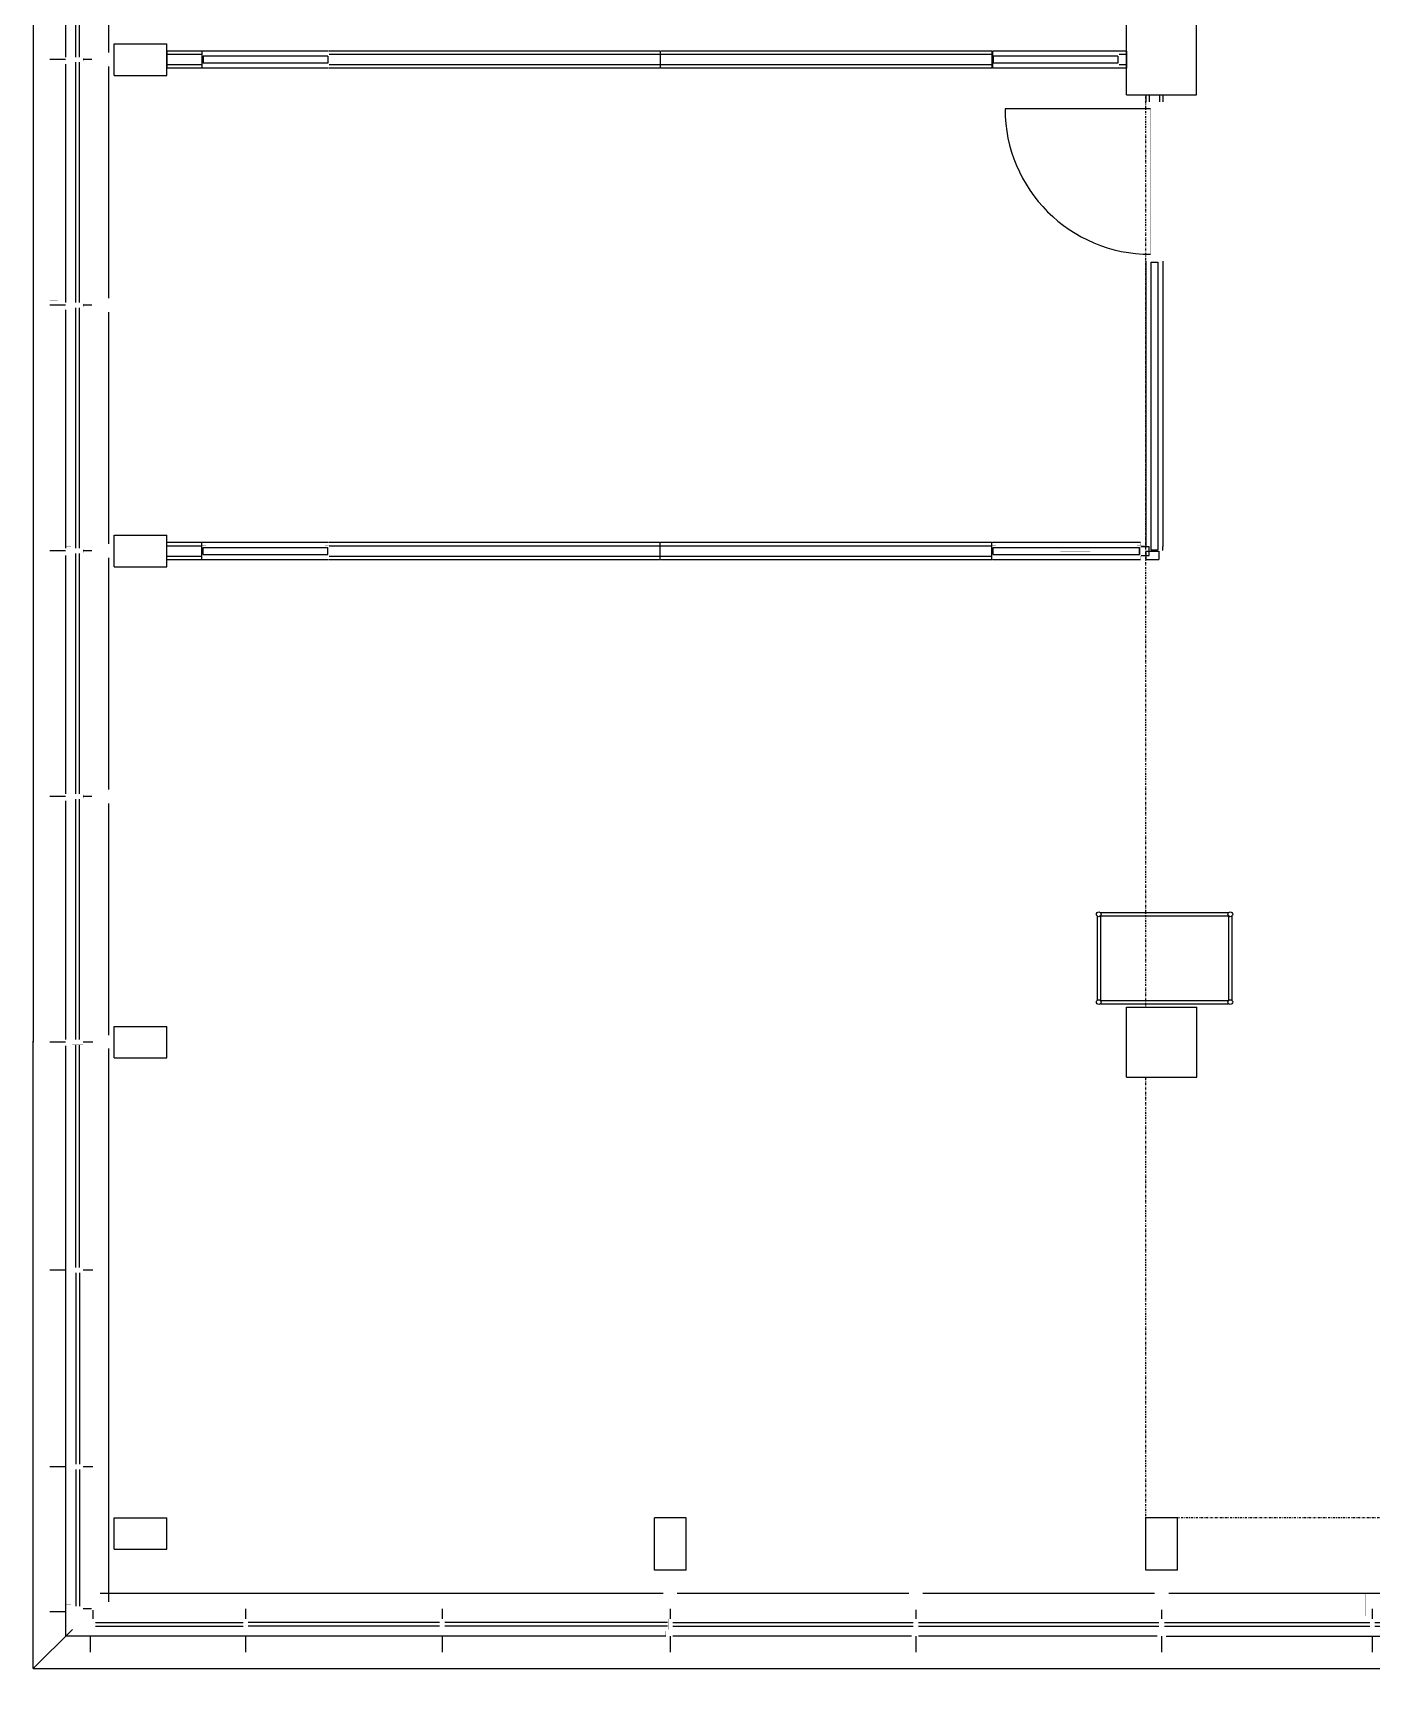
# Model space of a CAD drawing. Extents: x 7705 to 8778, y -6493 to -5330.
# Drawn here: x 7831 to 8131.3, y -6169.5 to -5795.6 of the extents above; entities that cross this region are included whole.
import ezdxf

# ---------------------------------------------------------------- set-up
doc = ezdxf.new("R2010")
doc.units = 0
doc.linetypes.add('DOT_DASH', pattern=[1, 0, -0.25, 0.5, -0.25])
doc.linetypes.add('LONG_DASHES', pattern=[1.5, 1, -0.5])
doc.layers.get('0').update_dxf_attribs({"linetype": 'CONTINUOUS'})
for name, color, linetype in [('72USSH2D01_LINIEN-MITTEL', 7, 'CONTINUOUS'), ('A-NEU-BüROTRENNWAND-DAEMMUNG', 7, 'CONTINUOUS'), ('A-NEU-BüROTRENNWAND-FEIN', 7, 'CONTINUOUS'), ('A-NEU-BüROTRENNWAND-GROB', 7, 'CONTINUOUS'), ('A-NEU-GRUNDRISS', 7, 'CONTINUOUS'), ('A-NEU-WAND-BETON', 7, 'CONTINUOUS'), ('A-NEU-WAND-DAEMMUNG', 7, 'CONTINUOUS'), ('FM_OBJEKT_RAUM', 7, 'CONTINUOUS')]:
    doc.layers.add(name, color=color, linetype=linetype)

# ---------------------------------------------------------------- blocks, each defined once
blk = doc.blocks.new('*D000002')
at = {"layer": 'FM_OBJEKT_RAUM', "color": 250, "linetype": 'CONTINUOUS', "const_width": 0.00174}
blk.add_lwpolyline([(7847.8979, -5581.0581), (7849.0806, -5581.0581), (7849.0806, -5584.6016), (7860.8916, -5584.6016), (7860.8916, -5581.0581), (8076.2456, -5581.0581), (8076.2456, -5588.9321), (8082.5054, -5588.9321), (8082.5054, -5793.6563), (8076.2456, -5793.6563), (8076.2456, -5801.5303), (7860.8916, -5801.5303), (7860.8916, -5797.9868), (7849.0806, -5797.9868), (7849.0806, -5801.5303), (7847.8979, -5801.5303), (7847.8979, -5694.8374), (7849.0806, -5694.8374), (7849.0806, -5687.751), (7860.8916, -5687.751), (7860.8916, -5694.8374), (7849.0806, -5694.8374), (7847.8979, -5694.8374)], close=True, dxfattribs=at)
blk = doc.blocks.new('*D000003')
at = {"layer": 'FM_OBJEKT_RAUM', "color": 250, "linetype": 'CONTINUOUS', "const_width": 0.00174}
blk.add_lwpolyline([(8076.2456, -5801.5303), (8076.2456, -5809.4043), (8082.5054, -5809.4043), (8082.5054, -5911.8252), (7860.8916, -5911.7661), (7860.8916, -5908.2231), (7849.0806, -5908.2231), (7849.0806, -5911.7661), (7847.8979, -5911.7661), (7847.8979, -5801.5303), (7849.0806, -5801.5303), (7849.0806, -5805.0737), (7860.8916, -5805.0737), (7860.8916, -5801.5303), (8076.2456, -5801.5303)], close=True, dxfattribs=at)
blk = doc.blocks.new('*D000004')
at = {"layer": 'FM_OBJEKT_RAUM', "color": 250, "linetype": 'CONTINUOUS', "const_width": 0.00174}
blk.add_lwpolyline([(7847.8979, -5911.7661), (7849.0806, -5911.7666), (7849.0806, -5915.3096), (7860.8916, -5915.3096), (7860.8916, -5911.7666), (8080.5767, -5911.8247), (8080.5767, -6014.126), (8076.2563, -6014.126), (8076.2563, -6029.874), (8080.5767, -6029.874), (8080.5767, -6128.6948), (8080.5767, -6140.5059), (8080.5767, -6145.624), (7977.4272, -6145.624), (7977.4272, -6140.5059), (7977.4272, -6128.6948), (7970.3403, -6128.6948), (7970.3403, -6140.5059), (7977.4272, -6140.5059), (7977.4272, -6145.624), (7847.8999, -6145.625), (7847.8999, -6135.7817), (7849.0806, -6135.7817), (7860.8916, -6135.7817), (7860.8916, -6128.6948), (7849.0806, -6128.6948), (7849.0806, -6135.7817), (7847.8999, -6135.7817), (7847.8999, -6025.5454), (7849.0806, -6025.5454), (7849.0806, -6018.459), (7860.8916, -6018.459), (7860.8916, -6025.5454), (7849.0806, -6025.5454), (7847.8999, -6025.5454)], close=True, dxfattribs=at)
blk = doc.blocks.new('*D000022')
at = {"layer": 'FM_OBJEKT_RAUM', "color": 250, "linetype": 'CONTINUOUS', "const_width": 0.00174}
blk.add_lwpolyline([(8091.9937, -5793.6563), (8091.9937, -5809.4043), (8082.5054, -5809.4043), (8082.5054, -5911.8252), (8080.5767, -5911.8252), (8080.5767, -6014.126), (8092.0044, -6014.126), (8092.0044, -6029.874), (8080.5767, -6029.874), (8080.5767, -6128.6948), (8087.6626, -6128.6948), (8087.6626, -6140.5059), (8080.5767, -6140.5059), (8080.5767, -6145.624), (8174.2769, -6145.6226)], dxfattribs=at)
blk = doc.blocks.new('*D000026')
at = {"layer": 'A-NEU-BüROTRENNWAND-FEIN', "color": 250, "linetype": 'CONTINUOUS'}
blk.add_line((8081.6392, -5812.5732), (8049.0015, -5812.5732), dxfattribs=at)
at = {"layer": 'A-NEU-BüROTRENNWAND-FEIN', "color": 250, "linetype": 'CONTINUOUS', "const_width": 0.00174}
for points in [[(8081.6392, -5812.5732), (8081.8755, -5812.5732), (8081.8755, -5845.2119), (8081.6392, -5845.2119)], [(8081.8755, -5812.5732), (8082.1118, -5812.5732), (8082.1118, -5845.2119), (8081.8755, -5845.2119)]]:
    blk.add_lwpolyline(points, close=True, dxfattribs=at)
at = {"layer": 'A-NEU-BüROTRENNWAND-FEIN', "color": 250, "linetype": 'CONTINUOUS'}
blk.add_arc((8081.6392, -5812.5732), 32.6377, 180, 270, dxfattribs=at)
blk = doc.blocks.new('*D000037')
at = {"layer": 'A-NEU-GRUNDRISS', "color": 250, "linetype": 'CONTINUOUS'}
for p, q in [((7830.9697, -6161.3721), (7830.9697, -6021.8057)), ((7830.9697, -6162.5532), (7830.9697, -6021.8057)), ((7838.2139, -6022.0024), (7834.6597, -6022.0029)), ((7838.2139, -6022.7988), (7838.2139, -6155.3101)), ((7840.5181, -6072.5928), (7840.5181, -6022.5933)), ((7841.3447, -6072.5928), (7841.3447, -6022.5933)), ((7844.3569, -6022.0024), (7842.1509, -6022.0024)), ((7847.8999, -6147.5928), (7847.8999, -6023.3804)), ((7838.2139, -6073.1841), (7834.6597, -6073.1841)), ((7840.5181, -6073.7734), (7840.5181, -6116.6875)), ((7841.3447, -6073.7734), (7841.3447, -6116.6875)), ((7844.3574, -6073.1836), (7842.1514, -6073.1836)), ((7838.2119, -6117.2783), (7834.6577, -6117.2783)), ((7840.5181, -6117.8687), (7840.5181, -6148.5771)), ((7841.3447, -6117.8687), (7841.3447, -6148.5771)), ((7844.355, -6117.2778), (7842.1489, -6117.2783)), ((7845.9312, -6145.625), (7972.3076, -6145.625)), ((7838.2134, -6149.7891), (7834.6592, -6149.7891)), ((7844.0205, -6149.168), (7842.1489, -6149.168)), ((7844.3564, -6149.4629), (7844.3564, -6151.373)), ((7878.6074, -6149.1685), (7878.6074, -6151.373)), ((7922.7012, -6149.1685), (7922.7012, -6151.373)), ((7973.8828, -6149.1685), (7973.8828, -6151.373)), ((7839.75, -6153.7739), (7830.9697, -6162.5532)), ((7844.9448, -6152.1997), (7878.0166, -6152.1997)), ((7844.9448, -6153.0264), (7878.0166, -6153.0264)), ((7922.1108, -6152.1958), (7879.1904, -6152.1997)), ((7922.1108, -6153.0225), (7879.1909, -6153.0264)), ((7973.292, -6152.1938), (7923.2925, -6152.1938)), ((7973.292, -6153.0205), (7923.2925, -6153.0205)), ((7972.8901, -6155.3101), (7838.2139, -6155.3101)), ((7844.3564, -6155.311), (7843.7349, -6155.311)), ((7843.7349, -6155.311), (7843.7349, -6158.8652)), ((7878.6074, -6155.3105), (7878.6074, -6158.8657)), ((7922.7012, -6155.3105), (7922.7017, -6158.8657)), ((7973.8828, -6155.3105), (7973.8828, -6158.8657)), ((7830.9697, -6162.5532), (7973.916, -6162.5532))]:
    blk.add_line(p, q, dxfattribs=at)
at = {"layer": 'A-NEU-GRUNDRISS', "color": 250, "linetype": 'CONTINUOUS', "const_width": 0.00174}
for points in [[(7834.6597, -6020.9624), (7836.4116, -6020.9624), (7836.4116, -6023.1084), (7834.6597, -6023.1084)], [(7838.2139, -6021.0093), (7839.395, -6021.0093), (7839.395, -6022.9961), (7838.2139, -6022.9961)], [(7839.687, -6022.5933), (7842.1489, -6022.5933), (7842.1489, -6072.5928), (7839.687, -6072.5928)], [(7839.6929, -6021.6084), (7842.1509, -6021.6084), (7842.1509, -6022.3955), (7839.6929, -6022.3955)], [(7842.7822, -6020.4277), (7847.8999, -6020.4277), (7847.8999, -6023.5771), (7842.7822, -6023.5771)], [(7834.6597, -6072.144), (7836.4116, -6072.144), (7836.4116, -6074.29), (7834.6597, -6074.29)], [(7838.2139, -6072.1904), (7839.395, -6072.1904), (7839.395, -6074.1772), (7838.2139, -6074.1772)], [(7842.7822, -6071.6089), (7847.8999, -6071.6089), (7847.8999, -6074.7583), (7842.7822, -6074.7583)], [(7839.687, -6073.7734), (7842.1489, -6073.7734), (7842.1489, -6116.6875), (7839.687, -6116.6875)], [(7839.6934, -6072.7896), (7842.1514, -6072.7896), (7842.1514, -6073.5771), (7839.6934, -6073.5771)], [(7834.6577, -6116.2383), (7836.4097, -6116.2383), (7836.4097, -6118.3843), (7834.6577, -6118.3843)], [(7838.2119, -6116.2852), (7839.3931, -6116.2852), (7839.3931, -6118.2715), (7838.2119, -6118.2715)], [(7839.6909, -6116.8843), (7842.1489, -6116.8843), (7842.1489, -6117.6714), (7839.6909, -6117.6714)], [(7842.7817, -6115.7031), (7847.8999, -6115.7031), (7847.8999, -6118.8525), (7842.7817, -6118.8525)], [(7839.6909, -6117.8687), (7842.1479, -6117.8687), (7842.1479, -6148.5771), (7839.6909, -6148.5771)], [(7842.7817, -6145.625), (7847.8999, -6145.625), (7847.8999, -6150.7427), (7842.7817, -6150.7427)], [(7877.0327, -6145.625), (7880.1821, -6145.625), (7880.1821, -6150.7432), (7877.0327, -6150.7432)], [(7921.1265, -6145.625), (7924.2759, -6145.625), (7924.2759, -6150.7432), (7921.1265, -6150.7432)], [(7972.3081, -6145.625), (7975.4575, -6145.625), (7975.4575, -6150.7432), (7972.3081, -6150.7432)], [(7834.6592, -6149.168), (7836.4111, -6149.168), (7836.4111, -6149.7891), (7834.6592, -6149.7891)], [(7838.2139, -6148.1748), (7839.395, -6148.1748), (7839.395, -6150.1616), (7838.2139, -6150.1616)], [(7839.6909, -6148.7739), (7842.1489, -6148.7739), (7842.1489, -6149.5615), (7839.6909, -6149.5615)], [(7839.75, -6149.7583), (7842.0728, -6149.7583), (7842.0728, -6151.4512), (7843.7676, -6151.4512), (7843.7676, -6153.7739), (7839.75, -6153.7739)], [(7843.3633, -6154.1289), (7845.3501, -6154.1289), (7845.3501, -6155.3101), (7843.3633, -6155.3101)], [(7843.9624, -6151.373), (7844.75, -6151.373), (7844.75, -6153.8311), (7843.9624, -6153.8311)], [(7844.9448, -6151.373), (7878.0166, -6151.373), (7878.0166, -6153.853), (7844.9448, -6153.853)], [(7877.6147, -6154.1289), (7879.6011, -6154.1289), (7879.6011, -6155.3101), (7877.6147, -6155.3101)], [(7878.2139, -6151.373), (7879.001, -6151.373), (7879.001, -6153.8311), (7878.2139, -6153.8311)], [(7922.1104, -6151.3691), (7879.1904, -6151.3726), (7879.1909, -6153.853), (7922.1108, -6153.8491)], [(7921.7085, -6154.1289), (7923.6953, -6154.1289), (7923.6953, -6155.3101), (7921.7085, -6155.3101)], [(7922.3076, -6151.373), (7923.0952, -6151.373), (7923.0952, -6153.8311), (7922.3076, -6153.8311)], [(7923.2925, -6151.3706), (7973.292, -6151.3706), (7973.292, -6153.8491), (7923.2925, -6153.8491)], [(7972.8901, -6154.1289), (7974.8765, -6154.1289), (7974.8765, -6155.3101), (7972.8901, -6155.3101)], [(7973.4888, -6151.373), (7974.2764, -6151.373), (7974.2764, -6153.8311), (7973.4888, -6153.8311)], [(7843.7349, -6157.1133), (7844.3564, -6157.1133), (7844.3564, -6158.8652), (7843.7349, -6158.8652)], [(7877.5679, -6157.1138), (7879.7134, -6157.1138), (7879.7134, -6158.8657), (7877.5679, -6158.8657)], [(7921.6616, -6157.1138), (7923.8076, -6157.1138), (7923.8076, -6158.8657), (7921.6616, -6158.8657)], [(7972.8096, -6157.1138), (7974.9556, -6157.1138), (7974.9556, -6158.8657), (7972.8096, -6158.8657)]]:
    blk.add_lwpolyline(points, close=True, dxfattribs=at)
blk = doc.blocks.new('*D000050')
at = {"layer": 'A-NEU-GRUNDRISS', "color": 250, "linetype": 'CONTINUOUS'}
for p, q in [((7975.4575, -6145.624), (8027.4263, -6145.624)), ((8029.0005, -6149.4033), (8029.0005, -6151.3701)), ((7974.4731, -6152.1953), (8028.4097, -6152.1953)), ((7974.4731, -6153.0225), (8028.4097, -6153.0225)), ((8028.0083, -6155.3076), (7974.4731, -6155.3076)), ((8029.0005, -6155.3081), (8029.0005, -6158.8633)), ((7973.8828, -6162.5508), (8029.0005, -6162.5508))]:
    blk.add_line(p, q, dxfattribs=at)
at = {"layer": 'A-NEU-GRUNDRISS', "color": 250, "linetype": 'CONTINUOUS', "const_width": 0.00174}
for points in [[(8027.4263, -6145.624), (8030.5757, -6145.624), (8030.5757, -6150.7422), (8027.4263, -6150.7422)], [(7974.4731, -6151.3726), (8028.4097, -6151.3726), (8028.4097, -6153.8506), (7974.4731, -6153.8506)], [(8028.0083, -6154.1265), (8029.9946, -6154.1265), (8029.9946, -6155.3076), (8028.0083, -6155.3076)], [(8028.6069, -6151.3701), (8029.394, -6151.3701), (8029.394, -6153.8286), (8028.6069, -6153.8286)], [(8027.9272, -6157.1113), (8030.0737, -6157.1113), (8030.0737, -6158.8633), (8027.9272, -6158.8633)]]:
    blk.add_lwpolyline(points, close=True, dxfattribs=at)
blk = doc.blocks.new('*D000051')
at = {"layer": 'A-NEU-GRUNDRISS', "color": 250, "linetype": 'CONTINUOUS'}
for p, q in [((8030.5757, -6145.624), (8082.5435, -6145.624)), ((8084.1187, -6149.4033), (8084.1187, -6151.3701)), ((8029.5913, -6152.1953), (8083.5278, -6152.1953)), ((8029.5913, -6153.0225), (8083.5278, -6153.0225)), ((8083.1255, -6155.3076), (8029.5913, -6155.3076)), ((8084.1187, -6155.3081), (8084.1187, -6158.8633)), ((8029.0005, -6162.5508), (8084.1187, -6162.5508))]:
    blk.add_line(p, q, dxfattribs=at)
at = {"layer": 'A-NEU-GRUNDRISS', "color": 250, "linetype": 'CONTINUOUS', "const_width": 0.00174}
for points in [[(8082.5435, -6145.624), (8085.6938, -6145.624), (8085.6938, -6150.7422), (8082.5435, -6150.7422)], [(8029.5913, -6151.3726), (8083.5278, -6151.3726), (8083.5278, -6153.8506), (8029.5913, -6153.8506)], [(8083.1255, -6154.1265), (8085.1128, -6154.1265), (8085.1128, -6155.3076), (8083.1255, -6155.3076)], [(8083.7251, -6151.3701), (8084.5122, -6151.3701), (8084.5122, -6153.8286), (8083.7251, -6153.8286)], [(8083.0454, -6157.1113), (8085.1919, -6157.1113), (8085.1919, -6158.8633), (8083.0454, -6158.8633)]]:
    blk.add_lwpolyline(points, close=True, dxfattribs=at)
blk = doc.blocks.new('*D000052')
at = {"layer": 'A-NEU-GRUNDRISS', "color": 250, "linetype": 'CONTINUOUS'}
for p, q in [((7830.9712, -6022.0024), (7830.9712, -5966.8843)), ((7838.2139, -5966.8843), (7834.6587, -5966.8843)), ((7840.4995, -6021.4116), (7840.4995, -5967.4746)), ((7841.3267, -6021.4116), (7841.3267, -5967.4746)), ((7844.1187, -5966.8843), (7842.1519, -5966.8843)), ((7838.2144, -5967.877), (7838.2144, -6021.4116)), ((7847.8979, -6020.4277), (7847.8979, -5968.459))]:
    blk.add_line(p, q, dxfattribs=at)
at = {"layer": 'A-NEU-GRUNDRISS', "color": 250, "linetype": 'CONTINUOUS', "const_width": 0.00174}
for points in [[(7836.4106, -5967.957), (7836.4106, -5965.8115), (7834.6587, -5965.8115), (7834.6587, -5967.957)], [(7839.3955, -5967.877), (7839.3955, -5965.8901), (7838.2144, -5965.8901), (7838.2144, -5967.877)], [(7842.1494, -6021.4116), (7842.1494, -5967.4746), (7839.6714, -5967.4746), (7839.6714, -6021.4116)], [(7842.1519, -5967.2778), (7842.1519, -5966.4902), (7839.6934, -5966.4902), (7839.6934, -5967.2778)], [(7847.8979, -5968.459), (7847.8979, -5965.3096), (7842.7798, -5965.3096), (7842.7798, -5968.459)]]:
    blk.add_lwpolyline(points, close=True, dxfattribs=at)
blk = doc.blocks.new('*D000053')
at = {"layer": 'A-NEU-GRUNDRISS', "color": 250, "linetype": 'CONTINUOUS'}
for p, q in [((7830.9712, -5966.8843), (7830.9712, -5911.7661)), ((7838.2139, -5911.7661), (7834.6587, -5911.7661)), ((7838.2144, -5912.7588), (7838.2144, -5966.2935)), ((7840.4995, -5966.2935), (7840.4995, -5912.3569)), ((7841.3267, -5966.2935), (7841.3267, -5912.3569)), ((7844.1187, -5911.7661), (7842.1519, -5911.7661)), ((7847.8979, -5965.3096), (7847.8979, -5913.3408))]:
    blk.add_line(p, q, dxfattribs=at)
at = {"layer": 'A-NEU-GRUNDRISS', "color": 250, "linetype": 'CONTINUOUS', "const_width": 0.00174}
for points in [[(7836.4106, -5912.8394), (7836.4106, -5910.6934), (7834.6587, -5910.6934), (7834.6587, -5912.8394)], [(7839.3955, -5912.7588), (7839.3955, -5910.7725), (7838.2144, -5910.7725), (7838.2144, -5912.7588)], [(7842.1519, -5912.1602), (7842.1519, -5911.3726), (7839.6934, -5911.3726), (7839.6934, -5912.1602)], [(7847.8979, -5913.3408), (7847.8979, -5910.1914), (7842.7798, -5910.1914), (7842.7798, -5913.3408)], [(7842.1494, -5966.2935), (7842.1494, -5912.3569), (7839.6714, -5912.3569), (7839.6714, -5966.2935)]]:
    blk.add_lwpolyline(points, close=True, dxfattribs=at)
blk = doc.blocks.new('*D000054')
at = {"layer": 'A-NEU-GRUNDRISS', "color": 250, "linetype": 'CONTINUOUS'}
for p, q in [((7830.9712, -5911.7661), (7830.9712, -5856.6484)), ((7838.2139, -5856.6484), (7834.6587, -5856.6484)), ((7838.2144, -5857.6411), (7838.2144, -5911.1758)), ((7840.4995, -5911.1758), (7840.4995, -5857.2388)), ((7841.3267, -5911.1758), (7841.3267, -5857.2388)), ((7844.1187, -5856.6484), (7842.1519, -5856.6484)), ((7847.8979, -5910.1914), (7847.8979, -5858.2231))]:
    blk.add_line(p, q, dxfattribs=at)
at = {"layer": 'A-NEU-GRUNDRISS', "color": 250, "linetype": 'CONTINUOUS', "const_width": 0.00174}
for points in [[(7847.8979, -5858.2231), (7847.8979, -5855.0732), (7842.7798, -5855.0732), (7842.7798, -5858.2231)], [(7836.4106, -5857.7212), (7836.4106, -5855.5752), (7834.6587, -5855.5752), (7834.6587, -5857.7212)], [(7839.395, -5857.6411), (7839.395, -5855.6543), (7838.2144, -5855.6543), (7838.2144, -5857.6411)], [(7842.1494, -5911.1758), (7842.1494, -5857.2388), (7839.6714, -5857.2388), (7839.6714, -5911.1758)], [(7842.1519, -5857.042), (7842.1519, -5856.2544), (7839.6934, -5856.2544), (7839.6934, -5857.042)]]:
    blk.add_lwpolyline(points, close=True, dxfattribs=at)
blk = doc.blocks.new('*D000055')
at = {"layer": 'A-NEU-GRUNDRISS', "color": 250, "linetype": 'CONTINUOUS'}
for p, q in [((7830.9712, -5856.6484), (7830.9712, -5801.5303)), ((7838.2139, -5801.5303), (7834.6587, -5801.5303)), ((7838.2144, -5802.5229), (7838.2144, -5856.0576)), ((7840.4995, -5856.0576), (7840.4995, -5802.1211)), ((7841.3267, -5856.0576), (7841.3267, -5802.1211)), ((7844.1187, -5801.5303), (7842.1519, -5801.5303)), ((7847.8979, -5855.0737), (7847.8979, -5803.105))]:
    blk.add_line(p, q, dxfattribs=at)
at = {"layer": 'A-NEU-GRUNDRISS', "color": 250, "linetype": 'CONTINUOUS', "const_width": 0.00174}
for points in [[(7836.4106, -5802.6035), (7836.4106, -5800.4575), (7834.6587, -5800.4575), (7834.6587, -5802.6035)], [(7839.3955, -5802.5229), (7839.3955, -5800.5361), (7838.2144, -5800.5361), (7838.2144, -5802.5229)], [(7842.1494, -5856.0576), (7842.1494, -5802.1211), (7839.6714, -5802.1211), (7839.6714, -5856.0576)], [(7842.1519, -5801.9238), (7842.1519, -5801.1367), (7839.6934, -5801.1367), (7839.6934, -5801.9238)], [(7847.8979, -5803.105), (7847.8979, -5799.9556), (7842.7798, -5799.9556), (7842.7798, -5803.105)]]:
    blk.add_lwpolyline(points, close=True, dxfattribs=at)
blk = doc.blocks.new('*D000056')
at = {"layer": 'A-NEU-GRUNDRISS', "color": 250, "linetype": 'CONTINUOUS'}
for p, q in [((7830.9712, -5801.5303), (7830.9712, -5746.4121)), ((7838.2139, -5746.4121), (7834.6587, -5746.4121)), ((7844.1187, -5746.4121), (7842.1519, -5746.4121)), ((7838.2144, -5747.4053), (7838.2144, -5800.9395)), ((7840.4995, -5800.9395), (7840.4995, -5747.0029)), ((7841.3267, -5800.9395), (7841.3267, -5747.0029)), ((7847.8979, -5799.9556), (7847.8979, -5747.9868))]:
    blk.add_line(p, q, dxfattribs=at)
at = {"layer": 'A-NEU-GRUNDRISS', "color": 250, "linetype": 'CONTINUOUS', "const_width": 0.00174}
for points in [[(7836.4106, -5747.4854), (7836.4106, -5745.3394), (7834.6587, -5745.3394), (7834.6587, -5747.4854)], [(7839.3955, -5747.4053), (7839.3955, -5745.4185), (7838.2144, -5745.4185), (7838.2144, -5747.4053)], [(7842.1519, -5746.8057), (7842.1519, -5746.0186), (7839.6934, -5746.0186), (7839.6934, -5746.8057)], [(7847.8979, -5747.9868), (7847.8979, -5744.8374), (7842.7798, -5744.8374), (7842.7798, -5747.9868)], [(7842.1494, -5800.9395), (7842.1494, -5747.0029), (7839.6714, -5747.0029), (7839.6714, -5800.9395)]]:
    blk.add_lwpolyline(points, close=True, dxfattribs=at)
blk = doc.blocks.new('*D000070')
at = {"layer": 'A-NEU-GRUNDRISS', "color": 250, "linetype": 'CONTINUOUS'}
for p, q in [((8085.7524, -6145.6226), (8178.6089, -6145.6226)), ((8178.6089, -6476.333), (8178.6089, -6145.6226)), ((8131.3794, -6149.165), (8131.3794, -6151.3711)), ((8161.8892, -6149.1675), (8161.8892, -6151.3735)), ((8084.7651, -6152.1978), (8130.8286, -6152.1978)), ((8084.7651, -6153.0244), (8130.8286, -6153.0244)), ((8131.9673, -6152.1978), (8161.2983, -6152.1978)), ((8131.9673, -6153.0244), (8161.2983, -6153.0244)), ((8163.5522, -6154.1279), (8162.8823, -6154.1279)), ((8085.1714, -6155.3101), (8168.9224, -6155.3101)), ((8131.3804, -6155.3086), (8131.3804, -6158.8628)), ((8161.8892, -6155.3105), (8161.8892, -6158.8647)), ((8168.9224, -6155.3101), (8168.9224, -6486.0181)), ((8170.104, -6160.7671), (8170.104, -6161.3491)), ((8081.521, -6162.5532), (8161.6782, -6162.5532)), ((8161.6782, -6493.2612), (8161.6782, -6162.5532)), ((8168.9224, -6162.3423), (8165.3687, -6162.3423)), ((8171.2271, -6162.9468), (8171.2271, -6194.6396)), ((8172.0532, -6162.9468), (8172.0532, -6194.6396)), ((8175.0659, -6162.3418), (8172.8599, -6162.3423)), ((8168.9204, -6195.2305), (8165.3667, -6195.231)), ((8175.064, -6195.2305), (8172.8579, -6195.2305)), ((8171.2271, -6241.8838), (8171.2271, -6195.8213)), ((8172.0532, -6241.8838), (8172.0532, -6195.8213)), ((8168.9233, -6242.4741), (8165.3677, -6242.4741)), ((8168.9233, -6243.4668), (8168.9233, -6297.0015)), ((8171.2085, -6297.0015), (8171.2085, -6243.0645)), ((8171.2085, -6297.0015), (8171.2085, -6243.0645)), ((8172.0356, -6297.0015), (8172.0356, -6243.0645)), ((8172.0356, -6297.0015), (8172.0356, -6243.0645)), ((8175.0649, -6242.4741), (8172.8608, -6242.4741)), ((8168.9233, -6297.5923), (8165.3677, -6297.5923)), ((8168.9233, -6298.585), (8168.9233, -6352.1196)), ((8171.2085, -6352.1196), (8171.2085, -6298.1826)), ((8171.2085, -6352.1196), (8171.2085, -6298.1826)), ((8172.0356, -6352.1196), (8172.0356, -6298.1826)), ((8172.0356, -6352.1196), (8172.0356, -6298.1826)), ((8175.0649, -6297.5923), (8172.8608, -6297.5923)), ((8168.9233, -6352.7104), (8165.3677, -6352.7104)), ((8168.9233, -6353.7031), (8168.9233, -6407.2373)), ((8171.2085, -6403.3008), (8171.2085, -6353.3008)), ((8172.0356, -6403.3008), (8172.0356, -6353.3008)), ((8175.0649, -6352.7104), (8172.8608, -6352.71)), ((8168.9233, -6403.8911), (8165.3677, -6403.8911)), ((8171.2085, -6447.3955), (8171.2085, -6404.4814)), ((8172.0356, -6447.3955), (8172.0356, -6404.4814)), ((8175.0649, -6403.8911), (8172.8589, -6403.8911)), ((8168.9233, -6408.8208), (8168.9233, -6462.3555)), ((8178.6089, -6461.3716), (8178.6089, -6409.4028)), ((8168.9204, -6447.9863), (8165.3667, -6447.9863)), ((8171.2271, -6448.5762), (8171.2271, -6479.2852)), ((8172.0532, -6448.5762), (8172.0532, -6479.2852)), ((8175.064, -6447.9858), (8172.8579, -6447.9863)), ((8178.6089, -6476.333), (8303.0176, -6476.333)), ((8168.9224, -6480.4971), (8165.3677, -6480.4971)), ((8174.7573, -6479.876), (8172.8579, -6479.876)), ((8175.0649, -6480.3076), (8175.0649, -6482.0811)), ((8175.6538, -6482.9077), (8208.7266, -6482.9077)), ((8209.3164, -6479.8765), (8209.3164, -6482.0811)), ((8252.8203, -6482.9038), (8209.9004, -6482.9077)), ((8253.4102, -6479.8765), (8253.4102, -6482.0811)), ((8304, -6482.9019), (8254.002, -6482.9019)), ((8304.5918, -6479.8765), (8304.5918, -6482.0811)), ((8170.4595, -6484.4819), (8161.6782, -6493.2612)), ((8303.5996, -6486.0181), (8168.9224, -6486.0181)), ((8175.0649, -6486.019), (8174.4438, -6486.019)), ((8174.4438, -6486.019), (8174.4438, -6489.5728)), ((8175.6538, -6483.7344), (8208.7266, -6483.7344)), ((8209.3164, -6486.0186), (8209.3164, -6489.5737)), ((8252.8203, -6483.7305), (8209.9004, -6483.7344)), ((8253.4102, -6486.0186), (8253.4102, -6489.5737)), ((8304, -6483.7285), (8254.002, -6483.7285)), ((8304.5918, -6486.0186), (8304.5918, -6489.5737)), ((8161.6782, -6493.2612), (8304.5918, -6493.2612))]:
    blk.add_line(p, q, dxfattribs=at)
at = {"layer": 'A-NEU-GRUNDRISS', "color": 250, "linetype": 'CONTINUOUS', "const_width": 0.00174}
for points in [[(8129.8052, -6145.6226), (8132.9546, -6145.6226), (8132.9546, -6150.7407), (8129.8052, -6150.7407)], [(8160.314, -6145.6206), (8163.4634, -6145.6206), (8163.4634, -6150.7407), (8160.314, -6150.7407)], [(8084.7651, -6151.3735), (8130.7886, -6151.3735), (8130.7886, -6153.8354), (8084.7651, -6153.8354)], [(8130.3862, -6154.1274), (8132.3735, -6154.1274), (8132.3735, -6155.3086), (8130.3862, -6155.3086)], [(8130.9858, -6151.3711), (8131.7729, -6151.3711), (8131.7729, -6153.8291), (8130.9858, -6153.8291)], [(8131.9673, -6151.3735), (8161.2983, -6151.3735), (8161.2983, -6153.8354), (8131.9673, -6153.8354)], [(8160.896, -6154.1289), (8162.8823, -6154.1289), (8162.8823, -6155.3101), (8160.896, -6155.3101)], [(8161.4946, -6151.3735), (8162.2827, -6151.3735), (8162.2827, -6153.8315), (8161.4946, -6153.8315)], [(8130.3071, -6157.1108), (8132.4536, -6157.1108), (8132.4536, -6158.8628), (8130.3071, -6158.8628)], [(8160.8159, -6157.1128), (8162.9624, -6157.1128), (8162.9624, -6158.8647), (8160.8159, -6158.8647)], [(8165.3687, -6161.3022), (8167.1206, -6161.3022), (8167.1206, -6163.4482), (8165.3687, -6163.4482)], [(8168.9224, -6161.3491), (8170.104, -6161.3491), (8170.104, -6163.3354), (8168.9224, -6163.3354)], [(8170.4019, -6161.9482), (8172.8599, -6161.9482), (8172.8599, -6162.7354), (8170.4019, -6162.7354)], [(8173.4907, -6160.7671), (8178.6089, -6160.7671), (8178.6089, -6163.917), (8173.4907, -6163.917)], [(8170.396, -6162.9468), (8172.8579, -6162.9468), (8172.8579, -6194.6396), (8170.396, -6194.6396)], [(8165.3667, -6194.1904), (8167.1187, -6194.1904), (8167.1187, -6196.3364), (8165.3667, -6196.3364)], [(8168.9204, -6194.2373), (8170.1021, -6194.2373), (8170.1021, -6196.2241), (8168.9204, -6196.2241)], [(8170.3999, -6194.8364), (8172.8579, -6194.8364), (8172.8579, -6195.624), (8170.3999, -6195.624)], [(8173.4907, -6193.6558), (8178.6089, -6193.6558), (8178.6089, -6196.8052), (8173.4907, -6196.8052)], [(8170.396, -6195.8213), (8172.8579, -6195.8213), (8172.8579, -6241.8838), (8170.396, -6241.8838)], [(8165.3677, -6241.3677), (8167.1196, -6241.3677), (8167.1196, -6243.5137), (8165.3677, -6243.5137)], [(8168.9233, -6241.48), (8170.104, -6241.48), (8170.104, -6243.4668), (8168.9233, -6243.4668)], [(8170.3804, -6243.0645), (8172.8589, -6243.0645), (8172.8589, -6297.0015), (8170.3804, -6297.0015)], [(8170.3804, -6243.0645), (8172.8589, -6243.0645), (8172.8589, -6297.0015), (8170.3804, -6297.0015)], [(8170.4028, -6242.0801), (8172.8608, -6242.0801), (8172.8608, -6242.8677), (8170.4028, -6242.8677)], [(8173.4897, -6240.8994), (8178.6089, -6240.8994), (8178.6089, -6244.0488), (8173.4897, -6244.0488)], [(8173.4897, -6240.8994), (8178.6089, -6240.8994), (8178.6089, -6244.0488), (8173.4897, -6244.0488)], [(8165.3677, -6296.4858), (8167.1196, -6296.4858), (8167.1196, -6298.6318), (8165.3677, -6298.6318)], [(8173.4897, -6296.0176), (8178.6089, -6296.0176), (8178.6089, -6299.167), (8173.4897, -6299.167)], [(8173.4897, -6296.0176), (8178.6089, -6296.0176), (8178.6089, -6299.167), (8173.4897, -6299.167)], [(8168.9233, -6296.5981), (8170.104, -6296.5981), (8170.104, -6298.585), (8168.9233, -6298.585)], [(8170.3804, -6298.1826), (8172.8589, -6298.1826), (8172.8589, -6352.1196), (8170.3804, -6352.1196)], [(8170.3804, -6298.1826), (8172.8589, -6298.1826), (8172.8589, -6352.1196), (8170.3804, -6352.1196)], [(8170.4028, -6297.1982), (8172.8608, -6297.1982), (8172.8608, -6297.9858), (8170.4028, -6297.9858)], [(8165.3677, -6351.604), (8167.1196, -6351.604), (8167.1196, -6353.75), (8165.3677, -6353.75)], [(8168.9233, -6351.7163), (8170.104, -6351.7163), (8170.104, -6353.7031), (8168.9233, -6353.7031)], [(8170.4028, -6352.3164), (8172.8608, -6352.3164), (8172.8608, -6353.104), (8170.4028, -6353.104)], [(8173.4897, -6351.1353), (8178.6089, -6351.1353), (8178.6089, -6354.2852), (8173.4897, -6354.2852)], [(8173.4897, -6351.1353), (8178.6089, -6351.1353), (8178.6089, -6354.2852), (8173.4897, -6354.2852)], [(8170.3804, -6353.3008), (8172.8589, -6353.3008), (8172.8589, -6403.3008), (8170.3804, -6403.3008)], [(8165.3677, -6402.7852), (8167.1196, -6402.7852), (8167.1196, -6404.9312), (8165.3677, -6404.9312)], [(8168.9233, -6402.8975), (8170.104, -6402.8975), (8170.104, -6404.8838), (8168.9233, -6404.8838)], [(8170.3804, -6404.4814), (8172.8589, -6404.4814), (8172.8589, -6447.3955), (8170.3804, -6447.3955)], [(8170.3999, -6403.4976), (8172.8589, -6403.4976), (8172.8589, -6404.2847), (8170.3999, -6404.2847)], [(8170.4028, -6404.2847), (8172.8589, -6404.2847), (8172.8589, -6404.4814), (8170.4028, -6404.4814)], [(8173.4897, -6402.3164), (8178.6089, -6402.3164), (8178.6089, -6405.4658), (8173.4897, -6405.4658)], [(8173.4897, -6402.3164), (8178.6089, -6402.3164), (8178.6089, -6405.4658), (8173.4897, -6405.4658)], [(8165.3667, -6446.9463), (8167.1187, -6446.9463), (8167.1187, -6449.0923), (8165.3667, -6449.0923)], [(8168.9224, -6446.9932), (8170.104, -6446.9932), (8170.104, -6448.9795), (8168.9224, -6448.9795)], [(8170.3999, -6447.5923), (8172.8579, -6447.5923), (8172.8579, -6448.3794), (8170.3999, -6448.3794)], [(8170.3999, -6448.5762), (8172.8569, -6448.5762), (8172.8569, -6479.2852), (8170.3999, -6479.2852)], [(8173.4907, -6446.4111), (8178.6089, -6446.4111), (8178.6089, -6449.5605), (8173.4907, -6449.5605)], [(8168.9224, -6478.8828), (8170.104, -6478.8828), (8170.104, -6480.8696), (8168.9224, -6480.8696)], [(8170.3999, -6479.4819), (8172.8579, -6479.4819), (8172.8579, -6480.2695), (8170.3999, -6480.2695)], [(8173.4907, -6476.333), (8178.6089, -6476.333), (8178.6089, -6481.4507), (8173.4907, -6481.4507)], [(8207.7422, -6476.333), (8210.8906, -6476.333), (8210.8906, -6481.4512), (8207.7422, -6481.4512)], [(8251.8359, -6476.333), (8254.9844, -6476.333), (8254.9844, -6481.4512), (8251.8359, -6481.4512)], [(8303.0176, -6476.333), (8306.166, -6476.333), (8306.166, -6481.4512), (8303.0176, -6481.4512)], [(8165.3677, -6479.876), (8167.1196, -6479.876), (8167.1196, -6480.4971), (8165.3677, -6480.4971)], [(8170.4595, -6480.4663), (8172.7817, -6480.4663), (8172.7817, -6482.1592), (8174.4761, -6482.1592), (8174.4761, -6484.4819), (8170.4595, -6484.4819)], [(8174.6714, -6482.0811), (8175.4585, -6482.0811), (8175.4585, -6484.5391), (8174.6714, -6484.5391)], [(8175.6538, -6482.0811), (8208.7266, -6482.0811), (8208.7266, -6484.561), (8175.6538, -6484.561)], [(8208.9219, -6482.0811), (8209.7109, -6482.0811), (8209.7109, -6484.5391), (8208.9219, -6484.5391)], [(8252.8203, -6482.0771), (8209.9004, -6482.0806), (8209.9004, -6484.561), (8252.8203, -6484.5571)], [(8253.0156, -6482.0811), (8253.8047, -6482.0811), (8253.8047, -6484.5391), (8253.0156, -6484.5391)], [(8254.002, -6482.0786), (8304, -6482.0786), (8304, -6484.5571), (8254.002, -6484.5571)], [(8304.1973, -6482.0811), (8304.9863, -6482.0811), (8304.9863, -6484.5391), (8304.1973, -6484.5391)], [(8174.0728, -6484.8369), (8176.0591, -6484.8369), (8176.0591, -6486.0181), (8174.0728, -6486.0181)], [(8208.3242, -6484.8369), (8210.3105, -6484.8369), (8210.3105, -6486.0181), (8208.3242, -6486.0181)], [(8252.418, -6484.8369), (8254.4043, -6484.8369), (8254.4043, -6486.0181), (8252.418, -6486.0181)], [(8303.5996, -6484.8369), (8305.5859, -6484.8369), (8305.5859, -6486.0181), (8303.5996, -6486.0181)], [(8174.4438, -6487.8208), (8175.0649, -6487.8208), (8175.0649, -6489.5728), (8174.4438, -6489.5728)], [(8208.2773, -6487.8218), (8210.4219, -6487.8218), (8210.4219, -6489.5737), (8208.2773, -6489.5737)], [(8252.3711, -6487.8218), (8254.5156, -6487.8218), (8254.5156, -6489.5737), (8252.3711, -6489.5737)], [(8303.5527, -6487.8218), (8305.6973, -6487.8218), (8305.6973, -6489.5737), (8303.5527, -6489.5737)]]:
    blk.add_lwpolyline(points, close=True, dxfattribs=at)
at = {"layer": 'A-NEU-WAND-DAEMMUNG', "color": 250, "linetype": 'CONTINUOUS'}
for p, q in [((8163.4634, -6145.8604), (8178.3716, -6145.8604)), ((8178.3716, -6160.7671), (8178.3716, -6145.8604)), ((8163.4634, -6154.1279), (8170.104, -6154.1279)), ((8170.104, -6160.7671), (8170.104, -6154.1279))]:
    blk.add_line(p, q, dxfattribs=at)
blk = doc.blocks.new('*D000281')
at = {"layer": '72USSH2D01_LINIEN-MITTEL', "color": 250, "linetype": 'CONTINUOUS'}
for p, q in [((8069.6489, -5993.6836), (8069.6489, -6012.6201)), ((8070.397, -5992.9355), (8099.1763, -5992.9355)), ((8070.397, -5993.6836), (8099.1763, -5993.6836)), ((8070.397, -5993.6836), (8070.397, -6012.6201)), ((8099.1763, -5993.6836), (8099.1763, -6012.6201)), ((8099.9243, -5993.6836), (8099.9243, -6012.6201)), ((8070.397, -6012.6201), (8099.1763, -6012.6201)), ((8070.397, -6013.3682), (8099.1763, -6013.3682))]:
    blk.add_line(p, q, dxfattribs=at)
for centre in [(8070.0229, -5993.3096), (8099.5503, -5993.3096), (8070.0229, -6012.9941), (8099.5503, -6012.9941)]:
    blk.add_circle(centre, 0.5289, dxfattribs=at)

msp = doc.modelspace()

# ---------------------------------------------------------------- linework, layer by layer
at = {"layer": 'A-NEU-BüROTRENNWAND-DAEMMUNG', "color": 250, "linetype": 'CONTINUOUS'}
for p, q in [((7860.8916, -5800.3887), (7860.8916, -5802.6719)), ((7868.7656, -5800.3887), (7860.8916, -5800.3887)), ((7868.7656, -5802.6719), (7860.8916, -5802.6719)), ((7868.7656, -5800.3887), (7868.7656, -5802.6719)), ((7971.6396, -5800.3887), (7897.3481, -5800.3887)), ((7971.6396, -5802.6719), (7897.3481, -5802.6719)), ((7971.6396, -5800.3887), (7971.6396, -5802.6719)), ((8046.0493, -5800.3887), (7971.7578, -5800.3887)), ((8046.0493, -5802.6719), (7971.7578, -5802.6719)), ((8046.0493, -5800.3887), (8046.0493, -5802.6719)), ((8076.2456, -5800.3887), (8074.6313, -5800.3887)), ((8076.2456, -5802.6719), (8074.6313, -5802.6719)), ((8076.2456, -5800.3887), (8076.2456, -5802.6719)), ((7860.8916, -5910.6245), (7868.7656, -5910.6245)), ((7860.8916, -5912.9082), (7860.8916, -5910.6245)), ((7868.7656, -5912.9082), (7868.7656, -5910.6245)), ((7897.3481, -5910.6245), (7971.6396, -5910.6245)), ((7971.6396, -5912.9082), (7971.6396, -5910.6245)), ((7971.7578, -5910.6245), (8046.0493, -5910.6245)), ((8046.0493, -5912.9082), (8046.0493, -5910.6245)), ((7860.8916, -5912.9082), (7868.7656, -5912.9082)), ((7897.3481, -5912.9082), (7971.6396, -5912.9082)), ((7971.7578, -5912.9082), (8046.0493, -5912.9082))]:
    msp.add_line(p, q, dxfattribs=at)
at = {"layer": 'A-NEU-BüROTRENNWAND-FEIN', "color": 250, "linetype": 'CONTINUOUS'}
for p, q in [((7897.23, -5799.6011), (7868.8838, -5799.6011)), ((8046.1665, -5799.6011), (8046.1665, -5803.4595)), ((8074.5132, -5799.6011), (8046.1665, -5799.6011)), ((7897.23, -5803.4595), (7868.8838, -5803.4595)), ((8074.5132, -5803.4595), (8046.1665, -5803.4595)), ((8080.5767, -5809.4043), (8080.5767, -5811.0186)), ((8080.5767, -5809.4043), (8081.3638, -5809.4043)), ((8081.3638, -5809.4043), (8081.3638, -5811.0186)), ((8083.647, -5809.4043), (8083.647, -5811.0186)), ((8083.647, -5809.4043), (8084.4351, -5809.4043)), ((8084.4351, -5809.4043), (8084.4351, -5811.0186)), ((8080.5767, -5846.7666), (8080.5767, -5910.7427)), ((8084.4351, -5846.7666), (8084.4351, -5910.7427)), ((7868.8838, -5909.8369), (7897.23, -5909.8369)), ((8046.1665, -5909.8369), (8079.395, -5909.8369)), ((8081.3638, -5911.707), (8081.3638, -5910.7427)), ((8084.4351, -5911.707), (8084.4351, -5910.7427)), ((7868.8838, -5913.6953), (7897.23, -5913.6953)), ((8046.1665, -5913.6953), (8079.395, -5913.6953))]:
    msp.add_line(p, q, dxfattribs=at)
at = {"layer": 'A-NEU-BüROTRENNWAND-FEIN', "color": 250, "linetype": 'CONTINUOUS', "const_width": 0.00174}
for points in [[(8082.5444, -5811.8257), (8082.1509, -5811.8257), (8082.1509, -5812.3569), (8081.6001, -5812.3569), (8081.6001, -5811.1367), (8081.4819, -5811.1367), (8081.4819, -5812.4751), (8082.269, -5812.4751), (8082.269, -5811.9438), (8082.4263, -5811.9438), (8082.4263, -5813.105), (8083.5288, -5813.105), (8083.5288, -5811.1367), (8083.4106, -5811.1367), (8083.4106, -5812.9868), (8082.5444, -5812.9868)], [(8081.6001, -5811.1367), (8083.4106, -5811.1367), (8083.4106, -5811.7271), (8081.6001, -5811.7271)], [(8082.5444, -5845.9595), (8082.1509, -5845.9595), (8082.1509, -5845.4277), (8081.6001, -5845.4277), (8081.6001, -5846.6484), (8081.4819, -5846.6484), (8081.4819, -5845.3096), (8082.269, -5845.3096), (8082.269, -5845.8413), (8082.4263, -5845.8413), (8082.4263, -5844.6797), (8083.5288, -5844.6797), (8083.5288, -5846.6484), (8083.4106, -5846.6484), (8083.4106, -5844.7979), (8082.5444, -5844.7979)], [(8081.6001, -5846.0576), (8083.4106, -5846.0576), (8083.4106, -5846.6484), (8081.6001, -5846.6484)]]:
    msp.add_lwpolyline(points, close=True, dxfattribs=at)
at = {"layer": 'A-NEU-BüROTRENNWAND-GROB', "color": 250, "linetype": 'CONTINUOUS'}
for p, q in [((7860.8916, -5799.6011), (7860.8916, -5800.3887)), ((7868.7656, -5799.6011), (7860.8916, -5799.6011)), ((7868.7656, -5800.3887), (7860.8916, -5800.3887)), ((7860.8916, -5802.6719), (7860.8916, -5803.4595)), ((7868.7656, -5802.6719), (7860.8916, -5802.6719)), ((7868.7656, -5799.6011), (7868.7656, -5800.3887)), ((7868.7656, -5802.6719), (7868.7656, -5803.4595)), ((7869.0806, -5800.7427), (7869.0806, -5802.3179)), ((7897.0332, -5800.7427), (7869.0806, -5800.7427)), ((7897.0332, -5802.3179), (7869.0806, -5802.3179)), ((7897.0332, -5800.7427), (7897.0332, -5802.3179)), ((7971.6396, -5799.6011), (7897.3481, -5799.6011)), ((7971.6396, -5800.3887), (7897.3481, -5800.3887)), ((7971.6396, -5802.6719), (7897.3481, -5802.6719)), ((7971.6396, -5799.6011), (7971.6396, -5800.3887)), ((7971.6396, -5802.6719), (7971.6396, -5803.4595)), ((8046.0493, -5799.6011), (7971.7578, -5799.6011)), ((8046.0493, -5800.3887), (7971.7578, -5800.3887)), ((8046.0493, -5802.6719), (7971.7578, -5802.6719)), ((8046.0493, -5799.6011), (8046.0493, -5800.3887)), ((8046.0493, -5802.6719), (8046.0493, -5803.4595)), ((8046.3638, -5800.7427), (8046.3638, -5802.3179)), ((8074.3169, -5800.7427), (8046.3638, -5800.7427)), ((8074.3169, -5802.3179), (8046.3638, -5802.3179)), ((8074.3169, -5800.7427), (8074.3169, -5802.3179)), ((8076.2456, -5799.6011), (8074.6313, -5799.6011)), ((8076.2456, -5800.3887), (8074.6313, -5800.3887)), ((8076.2456, -5802.6719), (8074.6313, -5802.6719)), ((8076.2456, -5799.6011), (8076.2456, -5800.3887)), ((8076.2456, -5802.6719), (8076.2456, -5803.4595)), ((7868.7656, -5803.4595), (7860.8916, -5803.4595)), ((7971.6396, -5803.4595), (7897.3481, -5803.4595)), ((8046.0493, -5803.4595), (7971.7578, -5803.4595)), ((8076.2456, -5803.4595), (8074.6313, -5803.4595)), ((8081.3638, -5809.4043), (8081.3638, -5811.0186)), ((8081.3638, -5809.4043), (8083.647, -5809.4043)), ((8083.647, -5809.4043), (8083.647, -5811.0186)), ((8081.7183, -5846.9634), (8081.7183, -5911.5103)), ((8081.7183, -5846.9634), (8083.2925, -5846.9634)), ((8083.2925, -5846.9634), (8083.2925, -5911.5103)), ((7860.8916, -5909.8369), (7868.7656, -5909.8369)), ((7860.8916, -5910.6245), (7860.8916, -5909.8369)), ((7860.8916, -5910.6245), (7868.7656, -5910.6245)), ((7868.7656, -5910.6245), (7868.7656, -5909.8369)), ((7869.0806, -5910.979), (7897.0332, -5910.979)), ((7869.0806, -5912.5537), (7869.0806, -5910.979)), ((7897.0332, -5912.5537), (7897.0332, -5910.979)), ((7897.3481, -5909.8369), (7971.6396, -5909.8369)), ((7897.3481, -5910.6245), (7971.6396, -5910.6245)), ((7971.6396, -5910.6245), (7971.6396, -5909.8369)), ((7971.7578, -5909.8369), (8046.0493, -5909.8369)), ((7971.7578, -5910.6245), (8046.0493, -5910.6245)), ((8046.0493, -5910.6245), (8046.0493, -5909.8369)), ((8046.3638, -5910.979), (8079.1987, -5910.979)), ((8046.3638, -5912.5537), (8046.3638, -5910.979)), ((8079.1987, -5912.5537), (8079.1987, -5910.979)), ((8079.5132, -5910.7427), (8081.3638, -5910.7427)), ((8081.3638, -5912.79), (8081.3638, -5910.7427)), ((7860.8916, -5912.9082), (7868.7656, -5912.9082)), ((7860.8916, -5913.6953), (7860.8916, -5912.9082)), ((7860.8916, -5913.6953), (7868.7656, -5913.6953)), ((7868.7656, -5913.6953), (7868.7656, -5912.9082)), ((7869.0806, -5912.5537), (7897.0332, -5912.5537)), ((7897.3481, -5912.9082), (7971.6396, -5912.9082)), ((7897.3481, -5913.6953), (7971.6396, -5913.6953)), ((7971.6396, -5913.6953), (7971.6396, -5912.9082)), ((7971.7578, -5912.9082), (8046.0493, -5912.9082)), ((7971.7578, -5913.6953), (8046.0493, -5913.6953)), ((8046.0493, -5913.6953), (8046.0493, -5912.9082)), ((8046.3638, -5912.5537), (8079.1987, -5912.5537)), ((8079.5132, -5912.79), (8081.3638, -5912.79)), ((8080.5767, -5911.8252), (8080.5767, -5913.6953)), ((8080.5767, -5911.8252), (8083.5288, -5911.8252)), ((8080.5767, -5913.6953), (8083.5288, -5913.6953)), ((8081.7183, -5911.5103), (8083.2925, -5911.5103)), ((8083.5288, -5911.8252), (8083.5288, -5913.6953))]:
    msp.add_line(p, q, dxfattribs=at)
at = {"layer": 'A-NEU-BüROTRENNWAND-GROB', "color": 250, "linetype": 'CONTINUOUS', "const_width": 0.00174}
for points in [[(7868.7656, -5802.6719), (7867.9585, -5802.6719), (7867.9585, -5802.5537), (7868.7656, -5802.5537), (7868.7656, -5800.5068), (7867.9585, -5800.5068), (7867.9585, -5800.3887), (7868.7656, -5800.3887), (7868.7656, -5799.6011), (7868.8838, -5799.6011), (7868.8838, -5800.3887), (7869.6909, -5800.3887), (7869.6909, -5800.5068), (7868.8838, -5800.5068), (7868.8838, -5802.5537), (7869.6909, -5802.5537), (7869.6909, -5802.6719), (7868.8838, -5802.6719), (7868.8838, -5803.4595), (7868.7656, -5803.4595)], [(7897.23, -5802.6719), (7896.4233, -5802.6719), (7896.4233, -5802.5537), (7897.23, -5802.5537), (7897.23, -5800.5068), (7896.4233, -5800.5068), (7896.4233, -5800.3887), (7897.23, -5800.3887), (7897.23, -5799.6011), (7897.3481, -5799.6011), (7897.3481, -5800.3887), (7898.1553, -5800.3887), (7898.1553, -5800.5068), (7897.3481, -5800.5068), (7897.3481, -5802.5537), (7898.1553, -5802.5537), (7898.1553, -5802.6719), (7897.3481, -5802.6719), (7897.3481, -5803.4595), (7897.23, -5803.4595)], [(7971.6396, -5802.6719), (7970.8325, -5802.6719), (7970.8325, -5802.5537), (7971.6396, -5802.5537), (7971.6396, -5800.5068), (7970.8325, -5800.5068), (7970.8325, -5800.3887), (7971.6396, -5800.3887), (7971.6396, -5799.6011), (7971.7578, -5799.6011), (7971.7578, -5800.3887), (7972.5649, -5800.3887), (7972.5649, -5800.5068), (7971.7578, -5800.5068), (7971.7578, -5802.5537), (7972.5649, -5802.5537), (7972.5649, -5802.6719), (7971.7578, -5802.6719), (7971.7578, -5803.4595), (7971.6396, -5803.4595)], [(8046.0493, -5802.6719), (8045.2417, -5802.6719), (8045.2417, -5802.5537), (8046.0493, -5802.5537), (8046.0493, -5800.5068), (8045.2417, -5800.5068), (8045.2417, -5800.3887), (8046.0493, -5800.3887), (8046.0493, -5799.6011), (8046.1665, -5799.6011), (8046.1665, -5800.3887), (8046.9741, -5800.3887), (8046.9741, -5800.5068), (8046.1665, -5800.5068), (8046.1665, -5802.5537), (8046.9741, -5802.5537), (8046.9741, -5802.6719), (8046.1665, -5802.6719), (8046.1665, -5803.4595), (8046.0493, -5803.4595)], [(8074.5132, -5802.6719), (8073.7065, -5802.6719), (8073.7065, -5802.5537), (8074.5132, -5802.5537), (8074.5132, -5800.5068), (8073.7065, -5800.5068), (8073.7065, -5800.3887), (8074.5132, -5800.3887), (8074.5132, -5799.6011), (8074.6313, -5799.6011), (8074.6313, -5800.3887), (8075.439, -5800.3887), (8075.439, -5800.5068), (8074.6313, -5800.5068), (8074.6313, -5802.5537), (8075.439, -5802.5537), (8075.439, -5802.6719), (8074.6313, -5802.6719), (8074.6313, -5803.4595), (8074.5132, -5803.4595)], [(8083.647, -5811.1367), (8083.647, -5811.9438), (8083.5288, -5811.9438), (8083.5288, -5811.1367), (8081.4819, -5811.1367), (8081.4819, -5811.9438), (8081.3638, -5811.9438), (8081.3638, -5811.1367), (8080.5767, -5811.1367), (8080.5767, -5811.0186), (8081.3638, -5811.0186), (8081.3638, -5810.2114), (8081.4819, -5810.2114), (8081.4819, -5811.0186), (8083.5288, -5811.0186), (8083.5288, -5810.2114), (8083.647, -5810.2114), (8083.647, -5811.0186), (8084.4351, -5811.0186), (8084.4351, -5811.1367)], [(8083.647, -5846.7666), (8083.647, -5847.5732), (8083.5288, -5847.5732), (8083.5288, -5846.7666), (8081.4819, -5846.7666), (8081.4819, -5847.5732), (8081.3638, -5847.5732), (8081.3638, -5846.7666), (8080.5767, -5846.7666), (8080.5767, -5846.6484), (8081.3638, -5846.6484), (8081.3638, -5845.8413), (8081.4819, -5845.8413), (8081.4819, -5846.6484), (8083.5288, -5846.6484), (8083.5288, -5845.8413), (8083.647, -5845.8413), (8083.647, -5846.6484), (8084.4351, -5846.6484), (8084.4351, -5846.7666)], [(7868.7656, -5910.6245), (7867.9585, -5910.6245), (7867.9585, -5910.7427), (7868.7656, -5910.7427), (7868.7656, -5912.79), (7867.9585, -5912.79), (7867.9585, -5912.9082), (7868.7656, -5912.9082), (7868.7656, -5913.6953), (7868.8838, -5913.6953), (7868.8838, -5912.9082), (7869.6909, -5912.9082), (7869.6909, -5912.79), (7868.8838, -5912.79), (7868.8838, -5910.7427), (7869.6909, -5910.7427), (7869.6909, -5910.6245), (7868.8838, -5910.6245), (7868.8838, -5909.8369), (7868.7656, -5909.8369)], [(7897.23, -5910.6245), (7896.4233, -5910.6245), (7896.4233, -5910.7427), (7897.23, -5910.7427), (7897.23, -5912.79), (7896.4233, -5912.79), (7896.4233, -5912.9082), (7897.23, -5912.9082), (7897.23, -5913.6953), (7897.3481, -5913.6953), (7897.3481, -5912.9082), (7898.1553, -5912.9082), (7898.1553, -5912.79), (7897.3481, -5912.79), (7897.3481, -5910.7427), (7898.1553, -5910.7427), (7898.1553, -5910.6245), (7897.3481, -5910.6245), (7897.3481, -5909.8369), (7897.23, -5909.8369)], [(7971.6396, -5910.6245), (7970.8325, -5910.6245), (7970.8325, -5910.7427), (7971.6396, -5910.7427), (7971.6396, -5912.79), (7970.8325, -5912.79), (7970.8325, -5912.9082), (7971.6396, -5912.9082), (7971.6396, -5913.6953), (7971.7578, -5913.6953), (7971.7578, -5912.9082), (7972.5649, -5912.9082), (7972.5649, -5912.79), (7971.7578, -5912.79), (7971.7578, -5910.7427), (7972.5649, -5910.7427), (7972.5649, -5910.6245), (7971.7578, -5910.6245), (7971.7578, -5909.8369), (7971.6396, -5909.8369)], [(8046.0493, -5910.6245), (8045.2417, -5910.6245), (8045.2417, -5910.7427), (8046.0493, -5910.7427), (8046.0493, -5912.79), (8045.2417, -5912.79), (8045.2417, -5912.9082), (8046.0493, -5912.9082), (8046.0493, -5913.6953), (8046.1665, -5913.6953), (8046.1665, -5912.9082), (8046.9741, -5912.9082), (8046.9741, -5912.79), (8046.1665, -5912.79), (8046.1665, -5910.7427), (8046.9741, -5910.7427), (8046.9741, -5910.6245), (8046.1665, -5910.6245), (8046.1665, -5909.8369), (8046.0493, -5909.8369)], [(8079.395, -5910.6245), (8078.5884, -5910.6245), (8078.5884, -5910.7427), (8079.395, -5910.7427), (8079.395, -5912.79), (8078.5884, -5912.79), (8078.5884, -5912.9082), (8079.395, -5912.9082), (8079.395, -5913.6953), (8079.5132, -5913.6953), (8079.5132, -5912.9082), (8080.3208, -5912.9082), (8080.3208, -5912.79), (8079.5132, -5912.79), (8079.5132, -5910.7427), (8080.3208, -5910.7427), (8080.3208, -5910.6245), (8079.5132, -5910.6245), (8079.5132, -5909.8369), (8079.395, -5909.8369)], [(8081.3638, -5911.8252), (8081.3638, -5912.6323), (8081.4819, -5912.6323), (8081.4819, -5911.8252), (8083.5288, -5911.8252), (8083.5288, -5912.6323), (8083.647, -5912.6323), (8083.647, -5911.8252), (8084.4351, -5911.8252), (8084.4351, -5911.707), (8083.647, -5911.707), (8083.647, -5910.9004), (8083.5288, -5910.9004), (8083.5288, -5911.707), (8081.4819, -5911.707), (8081.4819, -5910.9004), (8081.3638, -5910.9004), (8081.3638, -5911.707), (8080.5767, -5911.707), (8080.5767, -5911.8252)]]:
    msp.add_lwpolyline(points, close=True, dxfattribs=at)
at = {"layer": 'A-NEU-GRUNDRISS', "color": 250, "linetype": 'DOT_DASH'}
for p, q in [((8080.5767, -6014.126), (8080.5767, -5809.8242)), ((8080.5767, -6128.6948), (8080.5767, -6029.874)), ((8170.7339, -6128.6948), (8087.6626, -6128.6948))]:
    msp.add_line(p, q, dxfattribs=at)
at = {"layer": 'A-NEU-GRUNDRISS', "color": 250, "linetype": 'LONG_DASHES', "const_width": 0.00174}
msp.add_lwpolyline([(8762.0703, -6477.1196), (8177.8198, -6477.1196), (8177.8198, -6146.4116), (7847.1123, -6146.4116), (7847.1123, -5346.4131), (8431.3633, -5346.4131), (8431.3633, -5677.1211), (8762.0703, -5677.1211)], close=True, dxfattribs=at)
at = {"layer": 'A-NEU-WAND-BETON', "color": 250, "linetype": 'CONTINUOUS'}
for p, q in [((8076.2456, -5809.4043), (8076.2456, -5793.6563)), ((8091.9937, -5809.4043), (8091.9937, -5793.6563)), ((7849.0806, -5797.9868), (7860.8916, -5797.9868)), ((7849.0806, -5805.0737), (7849.0806, -5797.9868)), ((7860.8916, -5805.0737), (7860.8916, -5797.9868)), ((7849.0806, -5805.0737), (7860.8916, -5805.0737)), ((8076.2456, -5809.4043), (8091.9937, -5809.4043)), ((7849.0806, -5908.2231), (7860.8916, -5908.2231)), ((7849.0806, -5915.3096), (7849.0806, -5908.2231)), ((7860.8916, -5915.3096), (7860.8916, -5908.2231)), ((7849.0806, -5915.3096), (7860.8916, -5915.3096)), ((8076.2563, -6014.126), (8092.0044, -6014.126)), ((8076.2563, -6029.874), (8076.2563, -6014.126)), ((8092.0044, -6029.874), (8092.0044, -6014.126)), ((7849.0806, -6018.459), (7860.8916, -6018.459)), ((7849.0806, -6025.5454), (7849.0806, -6018.459)), ((7860.8916, -6025.5454), (7860.8916, -6018.459)), ((7849.0806, -6025.5454), (7860.8916, -6025.5454)), ((8076.2563, -6029.874), (8092.0044, -6029.874)), ((7849.0806, -6128.6948), (7860.8916, -6128.6948)), ((7849.0806, -6135.7817), (7849.0806, -6128.6948)), ((7860.8916, -6135.7817), (7860.8916, -6128.6948)), ((7977.4268, -6128.6948), (7970.3403, -6128.6948)), ((7970.3403, -6140.5059), (7970.3403, -6128.6948)), ((7977.4268, -6140.5059), (7977.4268, -6128.6948)), ((8087.6626, -6128.6948), (8080.5767, -6128.6948)), ((8080.5767, -6140.5059), (8080.5767, -6128.6948)), ((8087.6626, -6140.5059), (8087.6626, -6128.6948)), ((7849.0806, -6135.7817), (7860.8916, -6135.7817)), ((7977.4268, -6140.5059), (7970.3403, -6140.5059)), ((8087.6626, -6140.5059), (8080.5767, -6140.5059))]:
    msp.add_line(p, q, dxfattribs=at)

# ---------------------------------------------------------------- block references
at = {"color": 0, "linetype": 'BYBLOCK'}
for name in ['*D000022', '*D000002', '*D000056', '*D000055', '*D000003', '*D000026', '*D000054', '*D000053', '*D000004', '*D000052', '*D000281', '*D000037', '*D000050', '*D000051', '*D000070']:
    msp.add_blockref(name, (0, 0), dxfattribs=at)

doc.saveas('drawing.dxf')
